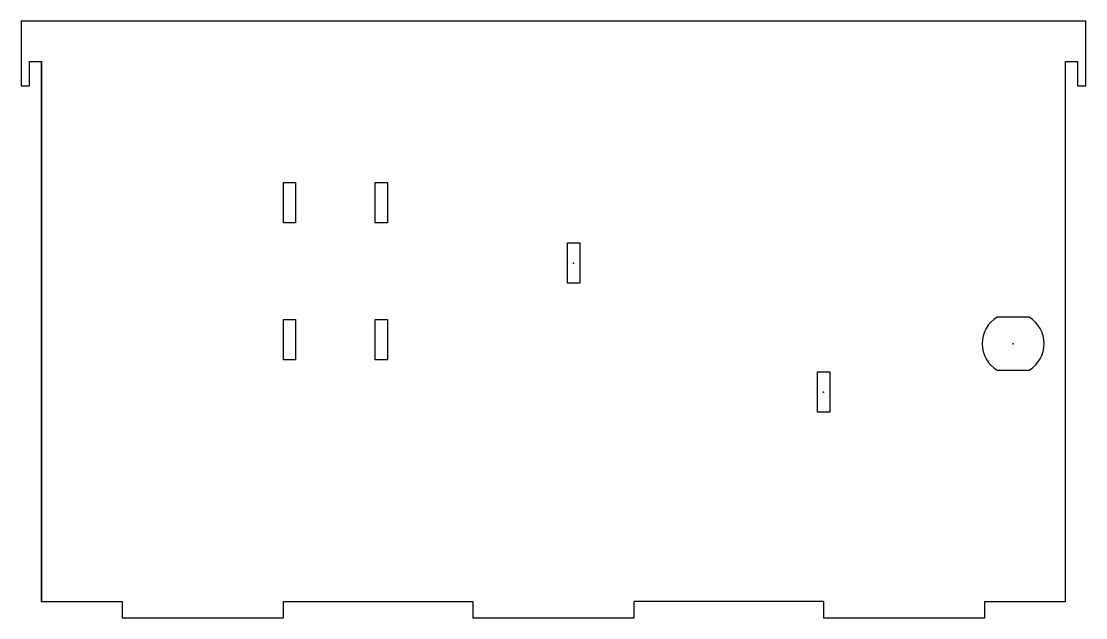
# Model space of a CAD drawing. Header units: millimetres. Extents: x 4 to 136, y 1 to 75.
import ezdxf

# ---------------------------------------------------------------- set-up
doc = ezdxf.new("R2010")
doc.units = ezdxf.units.MM
doc.layers.get('0').update_dxf_attribs({"linetype": 'CONTINUOUS'})

msp = doc.modelspace()

# ---------------------------------------------------------------- linework, layer by layer
for p, q in [((136, 75), (4, 75)), ((4, 75), (4, 67)), ((136, 67), (136, 75)), ((5, 67), (5, 70)), ((5, 70), (6.5, 70)), ((6.5, 70), (6.5, 3)), ((6.5, 3), (6.5, 70)), ((133.5, 3), (133.5, 70)), ((133.5, 70), (135, 70)), ((135, 70), (135, 67)), ((4, 67), (5, 67)), ((135, 67), (136, 67)), ((6.5, 3), (16.5, 3)), ((16.5, 3), (16.5, 1)), ((36.5, 1), (36.5, 3)), ((36.5, 3), (60, 3)), ((60, 3), (60, 1)), ((80, 1), (80, 3)), ((103.5, 3), (80, 3)), ((103.5, 3), (103.5, 1)), ((123.5, 1), (123.5, 3)), ((123.5, 3), (133.5, 3)), ((16.5, 1), (36.5, 1)), ((60, 1), (80, 1)), ((103.5, 1), (123.5, 1))]:
    msp.add_line(p, q)
for points in [[(36.5, 55), (38, 55), (38, 50), (36.5, 50)], [(47.9, 55), (49.4, 55), (49.4, 50), (47.9, 50)], [(73.25, 42.5), (71.75, 42.5), (71.75, 47.5), (73.25, 47.5)], [(36.5, 38), (38, 38), (38, 33), (36.5, 33)], [(47.9, 38), (49.4, 38), (49.4, 33), (47.9, 33)], [(104.25, 26.5), (102.75, 26.5), (102.75, 31.5), (104.25, 31.5)]]:
    msp.add_lwpolyline(points, close=True)
msp.add_lwpolyline([(125.02, 31.7), (128.98, 31.7, 0.565741), (128.98, 38.3), (125.02, 38.3, 0.565741)], format="xyb", close=True)
for p in [(72.5, 45), (127, 35), (103.5, 29)]:
    msp.add_point(p)

doc.saveas('drawing.dxf')
